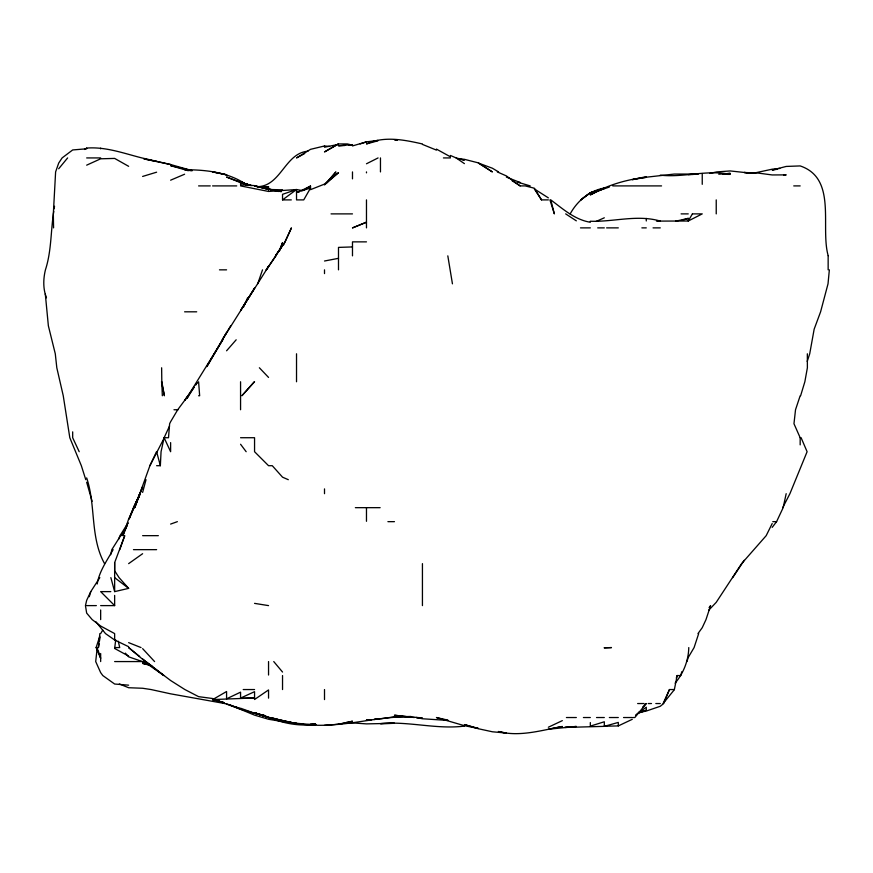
<?xml version="1.0" encoding="UTF-8"?>
<svg xmlns="http://www.w3.org/2000/svg" width="873" height="873" viewBox="0 0 873 873"><rect width="100%" height="100%" fill="white"/><g stroke="black" fill="none" stroke-linecap="round" stroke-linejoin="round"><path stroke-width="1.31" d="M156.616 465.702L160.348 465.702L161.058 451.712L164.113 437.722L169.526 426.068M688.775 647.58C688.524 660.588 683.472 673.279 675.08 683.177M829.35 269.844L828.019 283.834L820.598 311.814L814.16 329.165L809.718 353.783L807.219 361.411M99.838 636.133L96.128 647.58L98.42 647.58L99.849 633.591M97.23 647.58L95.703 661.57L100.657 672.614L102.807 675.56L114.647 684.028L128.637 685.174M128.637 656.114L114.647 648.464L115.705 639.953M53.777 211.342C50.656 230.821 51.605 250.878 45.429 269.844C43.192 279 42.973 288.93 46.465 297.824M54.148 208.789L54.519 206.246M98.42 647.58L99.031 643.761M99.435 641.219L100.046 637.399M97.209 583.982C99.162 571.368 107.03 560.597 113.108 549.652M674.371 689.55L677.153 675.56L680.798 675.56L681.769 671.741M114.647 562.627L114.647 591.621L128.637 588.369L119.077 577.631L114.647 570.778L114.647 562.627L124.73 535.662L119.754 549.652M786.18 493.681L783.157 507.671L776.577 521.661L772.19 527.379M110.707 554.737L111.82 549.652L120.66 535.662M142.626 492.405L146.02 479.692M89.275 596.706L90.77 591.621L99.817 577.631M800.617 395.753L804.851 381.763L807.383 367.773L807.339 353.783M686.909 661.57L688.251 657.434L694.09 647.58L698.684 633.591M676.324 678.048L677.153 675.56M800.17 395.753L795.521 409.743L793.972 423.732L800.17 437.722L800.17 444.859M257.688 283.834L262.522 269.844M279.36 251.064L282.536 242.672L279.174 251.064M164.331 437.722L149.894 465.702L134.769 507.671L142.626 486.828L134.224 507.671L139.866 493.681L128.637 519.108L122.94 535.662L127.218 525.164M118.532 539.438L119.994 535.662L127.916 523.167M133.504 507.671L129.128 519.02L140.149 493.681L133.504 507.671L140.269 493.681M674.262 689.55L669.46 689.55L663.655 703.54L660.272 706.279L646.282 711.048L638.643 712.641M187.204 398.219L194.112 387.143L184.607 400.423L188.241 395.753L187.204 398.044M243.512 307.154L247.583 297.824M669.46 689.55L663.109 703.54L674.262 689.812M90.77 591.621L86.667 600.34L85.456 605.611L86.667 613.108L92.167 619.601L100.657 626.028L114.647 633.591L114.647 639.985L128.637 646.697M149.894 465.702L156.616 451.548M128.069 522.84L121.762 535.662L126.771 526.255M772.19 523.538L766.188 535.662L741.614 563.642L716.231 602.337L708.712 610.238M283.616 244.887L291.44 227.875L285.067 241.865L266.341 269.844L275.944 255.854M230.701 325.804L222.299 339.793L268.546 266.396L266.21 269.844M226.576 332.504L206.814 366.66L222.735 339.793L188.121 395.753L177.721 409.743L170.617 421.735L169.624 423.732L168.511 437.722L164.113 437.722L170.617 451.712L170.617 442.611M782.71 507.671L789.923 493.681L807.099 451.712L801.108 437.722L800.17 437.722M100.657 633.591L102.763 630.088M732.698 577.631L744.211 560.302M570.178 213.885C577.359 200.823 589.406 190.718 604.312 188.011L590.323 194.93C607.422 185.109 626.705 179.358 646.282 177.317L632.292 179.652L646.282 176.641M697.985 633.591L702.241 627.676L705.995 619.601L710.6 605.611L709.083 607.63M58.687 168.762L67.625 157.926M326.949 182.708L335.909 171.916L324.505 184.934L338.495 172.668L324.505 184.105L310.515 189.67L310.515 186.047L301.185 190.641M226.576 350.793L236.179 339.793M254.272 381.763L241.886 395.753L254.556 381.763M642.55 707.272L646.282 703.54L634.824 717.53L632.958 717.53M299.068 192.202L296.525 192.246L310.515 188.066L303.739 199.895L296.525 199.895L296.525 189.539L282.536 194.319L282.536 199.895L296.525 189.539L302.887 190.652M635.522 715.14L646.282 707.174L646.282 709.531M128.637 563.642L142.626 553.7M84.517 149.469L86.667 148.083C105.677 146.588 123.737 153.353 141.863 157.926L170.617 164.528L192.256 170.672L170.617 165.641L188.295 170.737M304.055 190.019L310.515 186.047M139.636 656.485L128.637 647.58L142.626 659.301L170.617 680.504L184.88 689.55L198.597 696.654L212.586 698.509L212.586 699.633L226.576 691.514L226.576 698.826L240.566 692.158L240.566 698.105L254.556 691.667L254.556 699.502L268.546 689.943L268.546 698.149M338.364 143.936L324.505 151.924L338.495 143.936L347.345 143.936L352.485 145.18L348.665 145.344M304.688 153.539L296.525 157.926L310.515 149.338L324.505 145.977L329.59 146.457M366.474 163.775L378.085 157.926M604.312 726.238L618.302 725.921L632.292 719.297M548.353 727.231L562.343 720.629M86.667 165.161L100.657 158.799L114.647 158.417L128.637 166.317M596.15 221.436L604.312 217.803M170.617 180.187L184.607 174.218M598.474 190.74L609.299 187.073M598.474 190.805L604.312 188.382L590.323 192.704L580.861 199.895L590.323 192.726L604.312 188.382M352.637 227.875L366.474 222.2L352.485 227.875M637.377 713.557L646.282 710.284L638.643 712.303M170.617 524.084L177.372 521.661M344.857 145.496L338.495 145.769L352.485 144.623L352.485 145.933L366.474 141.852L377.922 140.433M360.123 143.936L366.474 141.873M681.889 220.378L688.251 218.359L688.251 221L656.452 221.109M307.973 151.204C284.784 153.037 281.019 186.691 256.957 186.691M142.626 176.444L156.616 172.188M564.886 727.46L604.312 726.358L618.302 722.418L618.302 725.921M377.922 140.804L366.474 143.936C384.033 135.795 404.166 139.811 422.292 143.936M324.505 725.332L338.495 724.372L352.485 721.196C324.974 728.726 295.532 724.95 268.48 717.53L254.556 712.728L267.269 716.798L254.556 712.946L264.726 715.685M675.527 221.24L688.251 218.359M709.869 173.389L716.722 171.916L730.221 170.944L751.839 173.28M324.505 261.005L338.495 258.332M753.115 173.301L772.19 169.187L779.818 168.434M777.276 169.253L772.19 170.071L786.18 166.437L800.17 165.925C837.403 178.452 820.096 226.794 828.15 255.636M380.464 718.85L394.454 716.82L410.987 716.471M646.282 177.208L674.262 174.065L698.422 174.054M338.495 724.372C366.453 721.84 394.258 713.907 422.434 718.108L416.225 717.53L422.434 718.763L447.871 720.421M660.272 175.146C683.657 177.852 706.824 169.482 730.221 174.371L727.678 174.371M464.403 726.096C436.5 729.642 408.586 720.989 380.464 723.641L394.454 723.313L366.474 723.881L346.123 722.451M366.474 720.236L371.56 719.734M374.102 719.472L379.198 718.97L374.102 719.374M722.593 174.109L730.221 173.367L718.774 174.207M657.729 221.316L660.272 220.607M366.474 720.007L369.017 719.789M296.525 189.539L268.546 191.449L240.566 185.905M564.886 727.329L576.333 726.456L548.353 729.217L562.343 726.489C541.424 730.33 519.566 737.139 498.363 731.519L506.373 733.058L492.383 731.781L478.393 728.748L464.403 724.579L478.393 728.453L464.403 725.692L436.424 717.53L447.871 720.127M262.184 187.258L268.546 186.833L268.546 190.172M783.638 175.026L786.18 174.884L772.19 174.949L758.201 173.083L744.211 172.483L751.839 173.345M259.641 187.248L268.546 186.833M688.251 174.655L693.337 174.458M352.485 246.928L338.495 247.397L338.495 269.844M267.269 716.929L240.566 709.214L212.586 699.011L224.034 702.721L212.586 699.579L254.556 697.953L240.566 698.258M315.6 724.557L296.525 723.706L268.546 717.279M86.667 157.926L100.657 157.926M443.429 157.926L450.413 157.926M198.597 185.905L210.251 185.905M212.586 185.905L236.714 185.905M520.363 185.905L525.208 185.905L534.352 188.219L541.511 199.895L548.353 199.895M612.759 185.905L661.559 185.905M793.743 185.905L800.17 185.905M282.536 199.895L291.309 199.895M331.042 213.885L352.485 213.885M681.093 213.885L688.251 213.885M580.49 227.875L590.323 227.875M597.699 227.875L604.312 227.875M606.615 227.875L618.302 227.875M641.873 227.875L646.282 227.875M653.059 227.875L660.272 227.875M366.474 241.865L352.485 241.865L352.485 255.854M219.472 269.844L226.576 269.844M184.607 311.814L196.698 311.814M198.597 395.753L199.655 395.753L198.597 381.763M173.978 409.743L178.114 409.743M240.566 437.722L254.556 437.722L254.556 451.712L268.546 465.702L272.278 465.702L282.536 477.182L288.297 479.692M355.366 507.671L380.137 507.671M387.907 521.661L394.454 521.661M772.791 521.661L776.577 521.661M142.626 535.662L158.351 535.662M133.471 549.652L156.616 549.652M110.816 591.621L100.657 591.621L114.647 605.611L114.647 595.419M86.667 605.611L96.357 605.611M100.657 605.611L114.647 605.611M268.546 605.611L254.556 603.374M114.647 647.58L119.71 647.58L118.292 641.219M114.647 661.57L142.626 661.57L148.465 663.862M243.218 689.55L254.556 689.55M637.65 703.54L644.143 703.54M648.213 703.54L651.487 703.54M655.83 703.54L660.272 703.54M566.413 717.53L576.333 717.53M583.415 717.53L590.323 717.53M596.521 717.53L604.312 717.53M609.354 717.53L618.302 717.53M623.54 717.53L632.292 717.53M310.515 724.197L315.6 724.219L310.515 724.83L315.6 724.252C301.949 726.172 287.839 724.306 274.908 719.636M660.272 221.076C637.225 214.332 613.719 222.08 590.323 221.24L590.323 222.255C574.663 219.68 563.03 208.963 550.787 199.895L554.355 213.885L549.925 199.895M278.716 191.493L254.556 185.905L268.546 189.452L282.536 189.834M184.607 169.722C205.941 169.777 228.202 172.112 246.284 184.53M302.887 723.782C286.322 722.855 270.095 718.392 254.556 712.772L268.546 717.53L296.525 723.564L282.536 720.902L272.3 717.901M254.556 185.611L240.566 184.781L240.566 182.184L226.576 177.044L240.566 182.664M458.052 158.799L464.403 159.323L478.393 162.88L492.383 171.916L478.393 163.044L492.383 168.227L498.57 171.916M408.444 716.875L394.454 715.227L414.293 717.53M461.861 159.704L464.403 160.043L456.11 157.926L450.413 155.459M185.873 169.919L190.958 170.715M282.536 721.251L296.525 723.553M224.808 703.54L170.617 693.828L151.105 689.55L142.626 688.262L128.637 687.728L119.317 683.963M281.259 191.34L268.546 189.07L281.259 191.711M156.616 161.45L143.903 158.886L170.617 164.528M150.265 665.03L142.626 663.404L150.265 665.401M254.556 713.252L264.726 715.62L254.556 713.252L240.566 708.221M212.586 699.579L224.034 702.645M255.811 185.905L268.546 189.452M279.993 720.847L282.536 721.578L268.546 719.265L254.556 715.14L230.068 705.013M241.745 182.643L251.206 185.534M240.566 182.184L251.38 185.534M241.799 182.686L250.475 185.502L241.799 182.49M530.195 185.905L517.82 182.206L520.363 182.61L506.373 177.088M226.576 703.878L240.566 708.669M142.397 661.57L128.637 656.834L125.352 653.135M235.481 706.814L239.289 708.21M128.637 642.626L141.033 647.58M422.434 144.394L436.424 150.112L436.424 149.097L450.413 156.802M142.626 661.69L151.957 666.012M497.315 171.916L506.373 175.92L520.144 185.905L512.113 180.766M241.777 182.479L246.633 184.76L241.777 182.315L246 184.705M246.437 184.672L240.566 181.584L245.837 184.672M147.406 663.382L143.947 661.57L163.873 675.56L146.009 661.57M548.353 197.865L534.352 188.939L541.511 199.895M565.671 213.885L576.333 220.847M456.11 157.926L464.403 163.622M114.647 639.985L105.502 633.591L95.79 621.652M114.647 577.631L128.637 588.369M142.626 658.919L145.169 660.905M259.368 367.773L268.546 377.42M142.626 648.65L154.586 661.57M273.751 661.57L282.536 672.046M240.566 444.259L246.164 451.712M79.203 451.712L72.677 437.722L72.677 431.862M104.553 563.642C89.941 537.19 96.03 505.729 86.667 477.891M96.128 647.58L100.657 658.329L97.983 649.97M85.783 479.692L81.342 465.702L69.807 437.722L63.249 395.753L56.81 367.773L55.283 353.783L48.364 325.804L45.309 294.005M86.667 482.223L92.123 501.32M110.86 577.631L114.647 591.621M156.616 451.712L160.348 465.702M161.472 381.763L164.386 395.753L161.811 381.763L161.636 367.773M447.816 255.854L452.443 283.834M161.778 381.763L162.334 395.753M53.569 227.875L53.329 213.885L55.61 171.916L58.687 163.098L62.114 157.926L72.677 149.949L86.667 148.781L86.667 148.083M828.15 255.854L828.15 269.844M716.231 199.895L716.231 213.885M702.241 173.509L702.241 184.323M646.282 218.414L646.282 220.967M604.312 726.358L604.312 721.775L590.323 726.129L590.323 722.549M422.434 563.642L422.434 605.611M380.464 157.926L380.464 171.916M366.474 171.916L366.474 172.854M366.474 199.895L366.474 227.875M366.474 507.671L366.474 521.301M352.485 171.916L352.485 178.856M338.495 144.34L324.505 147.231L324.505 145.977M324.505 269.844L324.505 273.598M324.505 488.891L324.505 493.681M324.505 689.55L324.505 699.579M296.525 353.783L296.525 381.763M282.536 675.56L282.536 689.55M268.546 661.57L268.546 675.025M240.566 381.763L240.566 409.743M100.657 148.159L100.657 148.836M100.657 609.976L100.657 619.601M100.657 653.517L100.657 661.57M692.409 213.885L688.251 221L702.241 213.885L692.409 213.885M254.556 288.079L240.566 310.57L254.556 288.155M282.536 245.368L275.464 255.854L282.536 245.422M197.08 382.843L195.607 384.993L197.069 382.843M611.449 647.58L604.312 647.821L611.449 647.58M315.6 724.481L310.515 724.59L315.6 724.492M396.997 140.193L394.454 139.68L396.997 140.171M226.576 174.72L212.586 171.916L226.576 174.786M150.789 665.368L142.626 661.57L150.789 665.39"/></g></svg>
